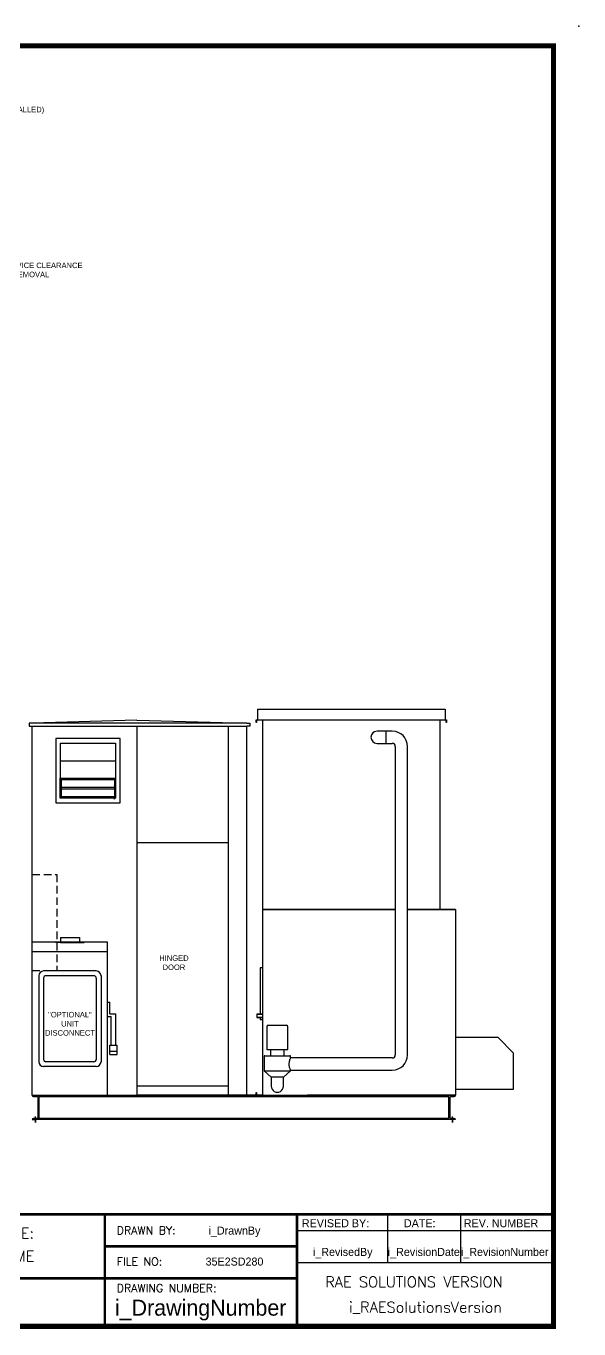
# Model space of a CAD drawing. Header units: inches. Extents: x -288 to 406, y -142 to 296.
# Drawn here: x 224 to 405.7, y -132.7 to 295.9 of the extents above; entities that cross this region are included whole.
import ezdxf
from ezdxf.enums import TextEntityAlignment as Align

# ---------------------------------------------------------------- set-up
doc = ezdxf.new("R2010")
doc.units = ezdxf.units.IN
doc.header["$MEASUREMENT"] = 0
doc.linetypes.add('HIDDEN', pattern=[0.375, 0.25, -0.125])
doc.layers.get('0').update_dxf_attribs({"color": 10})
doc.styles.add('SIMPLEX', font='SIMPLEX')
doc.dimstyles.get("Standard").update_dxf_attribs({"dimscale": 10, "dimtxt": 0.18, "dimasz": 0.18, "dimexe": 0.18, "dimexo": 0.0625, "dimgap": 0.09, "dimtad": 0, "dimtih": 1, "dimtoh": 1, "dimdec": 4, "dimzin": 0, "dimdsep": 46, "dimlunit": 5, "dimtxsty": 'Standard', "dimcen": -0.2, "dimadec": 0, "dimazin": 0, "dimtfac": 1, "dimtdec": 4, "dimtofl": 0, "dimtmove": 0, "dimatfit": 3, "dimfxl": 1, "dimfrac": 2, "dimtolj": 1, "dimtzin": 0, "dimarcsym": 0})

msp = doc.modelspace()

# ---------------------------------------------------------------- linework, layer by layer
at = {"color": 1, "linetype": 'Continuous'}
for p, q in [((300.07522, 71.19886), (361.70022, 71.19886)), ((300.07522, 71.19886), (300.07522, 67.69886)), ((300.07522, 71.19886), (361.70022, 71.19886)), ((300.07522, 71.19886), (300.07522, 67.69886)), ((361.70022, 71.19886), (361.70022, 67.69886)), ((361.70022, 71.19886), (361.70022, 67.69886)), ((299.57522, 67.69886), (301.82522, 67.69886)), ((299.57522, 66.81886), (299.57522, 67.69886)), ((299.57522, 67.69886), (301.82522, 67.69886)), ((299.57522, 66.81886), (299.57522, 67.69886)), ((299.70022, 66.81886), (299.57522, 66.81886)), ((299.70022, 66.81886), (299.57522, 66.81886)), ((301.82522, 67.57386), (299.70022, 67.57386)), ((299.70022, 67.57386), (299.70022, 66.81886)), ((299.70022, 67.57386), (299.70022, 66.81886)), ((301.82522, 67.57386), (299.70022, 67.57386)), ((301.82522, 67.69886), (301.82522, 67.68286)), ((301.82522, 67.69886), (359.95022, 67.69886)), ((301.82522, 67.69886), (301.82522, 67.68286)), ((301.82522, 67.69886), (359.95022, 67.69886)), ((301.82522, 67.68286), (359.95022, 67.68286)), ((301.82522, 67.68286), (359.95022, 67.68286)), ((301.82522, -12.23714), (301.82522, 67.57386)), ((301.82522, -12.28514), (301.82522, 67.57386)), ((359.95022, 67.69886), (362.20022, 67.69886)), ((359.95022, 67.69886), (359.95022, 67.68286)), ((359.95022, 67.69886), (359.95022, 67.68286)), ((359.95022, 67.69886), (362.20022, 67.69886)), ((362.07522, 67.57386), (359.95022, 67.57386)), ((359.95022, 67.57386), (359.95022, 5.32386)), ((362.07522, 67.57386), (359.95022, 67.57386)), ((362.07522, 66.81886), (362.07522, 67.57386)), ((362.07522, 66.81886), (362.07522, 67.57386)), ((362.20022, 66.81886), (362.07522, 66.81886)), ((362.20022, 66.81886), (362.07522, 66.81886)), ((362.20022, 67.69886), (362.20022, 66.81886)), ((362.20022, 67.69886), (362.20022, 66.81886)), ((254.89625, 61.53275), (233.77125, 61.53275)), ((233.77125, 61.53275), (233.77125, 40.40775)), ((235.27125, 60.03275), (253.39625, 60.03275)), ((254.89625, 40.40775), (254.89625, 61.53275)), ((342.34113, 63.94886), (339.32522, 63.94886)), ((342.34113, 59.94819), (342.34113, 63.94953)), ((344.34113, 63.94886), (342.34113, 63.94886)), ((339.32522, 59.94886), (342.34113, 59.94886)), ((342.34113, 59.94886), (344.34113, 59.94886)), ((345.34113, 58.94886), (345.34113, -42.53522)), ((349.34113, -42.53522), (349.34113, 58.94886)), ((235.27125, 41.90775), (235.27125, 48.5393)), ((235.33375, 41.97025), (235.33375, 48.5393)), ((235.58375, 48.5393), (235.58375, 48.40775)), ((253.08375, 48.40775), (235.58375, 48.40775)), ((235.58375, 48.40775), (235.58375, 47.90775)), ((253.08375, 47.90775), (235.58375, 47.90775)), ((235.58375, 47.90775), (235.58375, 45.40775)), ((253.08375, 48.5393), (253.08375, 48.40775)), ((253.08375, 48.40775), (253.08375, 47.90775)), ((253.08375, 47.90775), (253.08375, 45.40775)), ((253.33375, 48.5393), (253.33375, 41.97025)), ((253.39625, 48.5393), (253.39625, 41.90775)), ((253.08375, 45.40775), (235.58375, 45.40775)), ((235.58375, 45.40775), (235.58375, 44.90775)), ((253.08375, 44.90775), (235.58375, 44.90775)), ((235.58375, 44.90775), (235.58375, 42.40775)), ((253.08375, 45.40775), (253.08375, 44.90775)), ((253.08375, 44.90775), (253.08375, 42.40775)), ((233.77125, 40.40775), (254.89625, 40.40775)), ((253.39625, 41.90775), (235.27125, 41.90775)), ((253.33375, 41.97025), (235.33375, 41.97025)), ((253.08375, 42.40775), (235.58375, 42.40775)), ((235.58375, 42.40775), (235.58375, 41.97025)), ((253.08375, 42.40775), (253.08375, 41.97025)), ((359.95022, 36.30786), (359.95022, 5.32386)), ((301.82522, 5.37186), (345.34113, 5.37186)), ((301.82522, 5.33986), (345.34113, 5.33986)), ((301.82522, 5.32386), (345.34113, 5.32386)), ((301.84122, 5.37186), (301.84122, 5.38786)), ((301.84122, 5.32386), (301.84122, 5.33986)), ((349.34113, 5.38786), (359.95022, 5.38786)), ((349.34113, 5.37186), (365.07522, 5.37186)), ((349.34113, 5.33986), (359.95022, 5.33986)), ((349.34113, 5.32386), (365.07522, 5.32386)), ((359.93422, 5.38786), (359.93422, 5.37186)), ((359.93422, 5.33986), (359.93422, 5.32386)), ((365.07522, 5.32386), (365.07522, -35.83714)), ((365.07522, 5.32386), (365.07522, -35.88514)), ((301.82522, -55.62814), (301.82522, -12.25314)), ((301.82522, -55.67614), (301.82522, -12.30114)), ((300.95022, -13.87814), (300.95022, -29.12814)), ((301.82522, -13.87814), (300.95022, -13.87814)), ((300.95022, -13.92614), (300.95022, -29.17614)), ((301.82522, -13.92614), (300.95022, -13.92614)), ((299.82522, -29.12814), (299.82522, -30.12814)), ((301.82522, -29.12814), (299.82522, -29.12814)), ((299.82522, -29.17614), (299.82522, -30.17614)), ((301.82522, -29.17614), (299.82522, -29.17614)), ((299.82522, -30.12814), (301.82522, -30.12814)), ((299.82522, -30.17614), (301.82522, -30.17614)), ((300.95022, -30.12814), (300.95022, -30.87814)), ((300.95022, -30.17614), (300.95022, -30.92614)), ((300.95022, -30.87814), (301.82522, -30.87814)), ((300.95022, -30.92614), (301.82522, -30.92614)), ((303.07522, -33.28522), (303.07522, -40.53522)), ((303.57522, -32.78522), (309.57522, -32.78522)), ((310.07522, -40.53522), (310.07522, -33.28522)), ((365.05922, -35.83714), (365.05922, -55.73714)), ((365.05922, -35.83714), (365.07522, -35.83714)), ((365.05922, -35.88514), (365.05922, -55.78514)), ((365.05922, -35.88514), (365.07522, -35.88514)), ((365.07522, -35.83714), (365.07522, -38.00314)), ((365.07522, -35.88514), (365.07522, -36.81132)), ((365.07522, -36.81132), (365.07522, -53.81132)), ((379.10922, -36.81132), (365.07522, -36.81132)), ((365.07522, -38.00314), (365.07522, -55.00314)), ((384.20022, -41.90232), (379.10922, -36.81132)), ((302.45022, -42.78522), (310.70022, -42.78522)), ((303.32522, -40.78522), (309.82522, -40.78522)), ((304.32522, -40.78522), (304.32522, -42.78522)), ((308.82522, -42.78522), (308.82522, -40.78522)), ((384.20022, -53.81132), (384.20022, -41.90232)), ((302.20022, -43.03522), (302.20022, -47.78522)), ((310.95022, -43.53522), (310.95022, -43.03522)), ((344.34113, -43.53522), (310.95022, -43.53522)), ((302.20022, -47.78522), (304.57522, -49.78522)), ((302.20022, -47.78522), (310.95022, -47.78522)), ((308.57522, -49.78522), (304.57514, -49.78522)), ((304.57522, -49.78522), (304.57522, -52.80118)), ((308.57522, -49.78522), (310.95022, -47.78522)), ((308.57522, -52.80118), (308.57522, -49.78522)), ((310.95022, -47.78522), (310.95022, -47.53495)), ((310.95022, -47.53522), (344.34113, -47.53522)), ((299.57522, -54.87314), (299.70022, -54.87314)), ((299.57522, -55.75314), (299.57522, -54.87314)), ((299.57522, -55.80114), (299.57522, -54.92114)), ((299.57522, -54.92114), (299.70022, -54.92114)), ((299.70022, -54.87314), (299.70022, -55.62814)), ((299.70022, -54.92114), (299.70022, -55.67614)), ((299.70022, -55.62814), (301.82522, -55.62814)), ((299.70022, -55.67614), (301.82522, -55.67614)), ((365.07522, -53.81132), (365.07522, -55.78514)), ((365.07522, -53.81132), (384.20022, -53.81132)), ((365.07522, -55.00314), (365.07522, -55.73714)), ((365.07522, -55.75314), (316.45022, -55.75314)), ((365.07522, -55.76914), (316.45022, -55.76914)), ((365.07522, -55.78514), (316.45022, -55.78514)), ((365.07522, -55.80114), (316.45022, -55.80114)), ((365.05922, -55.73714), (365.07522, -55.73714)), ((365.05922, -55.75314), (365.07522, -55.75314)), ((365.05922, -55.76914), (365.07522, -55.76914)), ((365.05922, -55.78514), (365.07522, -55.78514)), ((365.07522, -55.73714), (365.07522, -55.75314)), ((365.07522, -55.75314), (365.07522, -55.76914)), ((365.07522, -55.76914), (365.07522, -55.78514)), ((365.07522, -55.78514), (365.07522, -55.80114))]:
    msp.add_line(p, q, dxfattribs=at)
at = {"color": 1, "ltscale": 5}
for p, q in [((226.07522, 66.56886), (225.07522, 66.56886)), ((225.07522, 66.56886), (225.07522, 65.56886)), ((225.07522, 65.56886), (226.07522, 65.56886)), ((260.38772, 67.56886), (226.07522, 66.56886)), ((296.57522, 66.56886), (226.07522, 66.56886)), ((226.07522, -55.78514), (226.07522, 65.56886)), ((226.07522, 65.56886), (296.57522, 65.56886)), ((260.38772, 67.56886), (296.57522, 66.56886)), ((260.57522, -55.78514), (260.57522, 65.56886)), ((290.57522, -55.78514), (290.57522, 65.56886)), ((296.57522, 66.56886), (297.57522, 66.56886)), ((296.57522, -55.78514), (296.57522, 65.56886)), ((297.57522, 65.56886), (296.57522, 65.56886)), ((297.57522, 66.56886), (297.57522, 65.56886)), ((290.57522, 27.21486), (260.57522, 27.21486)), ((290.57522, -52.78514), (260.57522, -52.78514)), ((226.07522, -55.78514), (226.07522, -55.78514)), ((226.07522, -55.78514), (365.07522, -55.78514)), ((226.07522, -55.78514), (226.07522, -55.78514)), ((226.45022, -56.16014), (227.57522, -56.16014)), ((226.45022, -56.16014), (227.57522, -56.16014)), ((227.95022, -63.03514), (227.95022, -56.53514)), ((228.32522, -63.78514), (228.32522, -55.78514)), ((228.32522, -56.16014), (362.82522, -56.16014)), ((290.57522, -55.78514), (260.57522, -55.78514)), ((296.57522, -55.78514), (290.57522, -55.78514)), ((299.57522, -55.78514), (296.57522, -55.78514)), ((299.57522, -55.78514), (296.57522, -55.78514)), ((362.82522, -55.78514), (362.82522, -63.78514)), ((363.20022, -56.53514), (363.20022, -63.03514)), ((363.57522, -56.16014), (364.70022, -56.16014)), ((365.07522, -55.78514), (365.07522, -55.78514)), ((365.07522, -63.78514), (226.07522, -63.78514)), ((226.07522, -63.78514), (226.07522, -63.78514)), ((226.07522, -63.78514), (227.07522, -63.78514)), ((227.57522, -63.41014), (226.45022, -63.41014)), ((227.07522, -64.78514), (227.07522, -62.78514)), ((227.07522, -63.78514), (227.07522, -64.78514)), ((362.82522, -63.41014), (228.32522, -63.41014)), ((364.70022, -63.41014), (363.57522, -63.41014)), ((364.07522, -64.78514), (364.07522, -62.78514)), ((365.07522, -63.78514), (364.07522, -63.78514)), ((364.07522, -63.78514), (364.07522, -64.78514)), ((365.07522, -63.78514), (365.07522, -63.78514))]:
    msp.add_line(p, q, dxfattribs=at)
at = {"ltscale": 5}
for p, q in [((235.27125, 60.03275), (235.27125, 48.5393)), ((253.39625, 60.03275), (253.39625, 48.5393)), ((235.27125, 54.19724), (253.39625, 54.19724)), ((235.27125, 48.5393), (253.39625, 48.5393))]:
    msp.add_line(p, q, dxfattribs=at)
at = {"color": 1, "linetype": 'HIDDEN', "ltscale": 10}
for p, q in [((226.07522, 16.78745), (234.07522, 16.78745)), ((226.07522, 16.78745), (234.07522, 16.78745)), ((226.07522, 16.78745), (234.07522, 16.78745)), ((226.07522, 16.78745), (234.07522, 16.78745)), ((234.07522, 16.78745), (234.07522, -14.71255)), ((234.07522, 16.78745), (234.07522, -14.71255)), ((226.07522, -14.71255), (234.07522, -14.71255)), ((226.07522, -14.71255), (234.07522, -14.71255))]:
    msp.add_line(p, q, dxfattribs=at)
at = {"color": 1}
for p, q in [((235.28475, -3.94722), (235.28475, -5.5194)), ((235.28475, -3.94722), (241.5735, -3.94722)), ((241.5735, -3.94722), (241.5735, -5.5194)), ((250.78303, -5.47514), (226.07522, -5.47514)), ((235.28475, -5.42114), (233.71256, -5.42114)), ((235.28475, -5.5194), (233.71256, -5.5194)), ((235.28475, -5.5194), (241.5735, -5.5194)), ((241.5735, -5.42114), (243.14569, -5.42114)), ((241.5735, -5.5194), (243.14569, -5.5194)), ((250.78303, -55.78514), (250.78303, -5.47514)), ((250.78303, -55.78514), (250.78303, -5.47514)), ((250.78303, -8.61951), (226.07522, -8.61951)), ((228.20991, -16.48045), (228.20991, -44.77983)), ((247.07616, -14.90826), (229.78209, -14.90826)), ((246.29006, -16.48045), (230.56819, -16.48045)), ((248.64834, -16.48045), (248.64834, -44.77983)), ((229.78209, -17.26654), (229.78209, -43.99373)), ((247.07616, -17.26654), (247.07616, -43.99373)), ((250.78303, -25.12748), (251.56912, -25.12748)), ((251.56912, -29.05795), (251.56912, -25.12748)), ((250.78303, -29.84404), (251.96217, -29.84404)), ((251.56912, -29.05795), (253.53436, -29.05795)), ((251.96217, -39.27717), (251.96217, -29.84404)), ((253.53436, -39.27717), (253.53436, -29.05795)), ((251.56912, -42.42154), (251.56912, -39.27717)), ((251.56912, -39.27717), (253.92741, -39.27717)), ((251.56912, -41.2424), (253.92741, -41.2424)), ((251.56912, -42.42154), (253.92741, -42.42154)), ((253.92741, -42.42154), (253.92741, -39.27717)), ((247.07616, -46.35201), (229.78209, -46.35201)), ((246.29006, -44.77983), (230.56819, -44.77983))]:
    msp.add_line(p, q, dxfattribs=at)
at = {"lineweight": 30}
for p, q in [((102.46752, -94.95391), (313.06752, -94.95391)), ((249.88752, -94.95391), (249.88752, -116.01391)), ((313.06752, -94.95391), (313.06752, -131.80891)), ((313.06752, -94.95391), (397.30752, -94.95391)), ((313.06752, -94.95391), (313.06752, -100.21891)), ((342.79091, -94.95391), (342.79091, -110.74891)), ((366.72852, -94.95391), (366.72852, -110.74891)), ((313.06752, -100.21891), (397.30752, -100.21891)), ((249.88752, -105.48391), (313.06752, -105.48391)), ((249.88752, -116.01391), (249.88752, -105.48391)), ((313.06752, -110.74891), (397.30752, -110.74891)), ((313.06752, -116.01391), (102.46752, -116.01391)), ((249.88752, -116.01391), (249.88752, -131.80891))]:
    msp.add_line(p, q, dxfattribs=at)
at = {"const_width": 1.6848}
msp.add_lwpolyline([(-276.61248, -131.80891), (397.30752, -131.80891), (397.30752, 289.39109), (-276.61248, 289.39109), (-276.61248, -131.80891)], dxfattribs=at)
at = {"lineweight": 30, "const_width": 0.8424}
for points in [[(397.30752, -94.95391), (-108.13248, -94.95391), (-108.13248, -131.80891)], [(249.88752, -94.95391), (249.88752, -131.80891)], [(313.06752, -131.80891), (313.06752, -94.95391), (397.30752, -94.95391)], [(313.06752, -105.48391), (249.88752, -105.48391), (249.88752, -131.80891)], [(313.06752, -116.01391), (102.46752, -116.01391)]]:
    msp.add_lwpolyline(points, dxfattribs=at)
at = {"color": 1, "linetype": 'Continuous'}
for centre, radius, start, end in [((339.32522, 61.94886), 2, 90, 270), ((344.34113, 58.94886), 5, 0, 90), ((344.34113, 58.94886), 1, 0, 90), ((244.33375, 50.97025), 9.53125, 199.2198645, 203.3598377), ((244.33375, 50.97025), 9.59375, 200.263336, 204.2095026), ((244.33375, 50.97025), 9.21875, 195.2894706, 198.3497386), ((244.33375, 50.97025), 9.15625, 195.3964128, 197.1314638), ((244.33375, 50.97025), 9.15625, 342.8685362, 344.6035872), ((244.33375, 50.97025), 9.21875, 341.6502614, 344.7105294), ((244.33375, 50.97025), 9.90625, 204.6987423, 207.9593124), ((244.33375, 50.97025), 9.96875, 205.4685689, 208.6287164), ((244.33375, 50.97025), 10.28125, 208.9100268, 211.6724334), ((244.33375, 50.97025), 10.34375, 209.5308265, 212.2292036), ((244.33375, 50.97025), 9.90625, 332.0406876, 335.3012577), ((244.33375, 50.97025), 9.96875, 331.3712836, 334.5314311), ((244.33375, 50.97025), 10.28125, 328.3275666, 331.0899732), ((244.33375, 50.97025), 10.34375, 327.7707964, 330.4691735), ((244.33375, 45.57152), 9.53125, 336.6401623, 340.7801355), ((244.33375, 45.57152), 9.59375, 335.7904974, 339.736664), ((303.57522, -33.28522), 0.5, 90, 180), ((309.57522, -33.28522), 0.5, 0, 90), ((302.45022, -43.03522), 0.25, 90, 180), ((303.32522, -40.53522), 0.25, 180, 270), ((309.82522, -40.53522), 0.25, 270, 0), ((310.70022, -43.03522), 0.25, 0, 90), ((344.34113, -42.53522), 5, 270, 0), ((344.34113, -42.53522), 1, 270, 0), ((306.57522, -52.80118), 2, 179.9999994, 0), ((306.57522, -52.80118), 2, 0, 0.0012158)]:
    msp.add_arc(centre, radius, start, end, dxfattribs=at)
at = {"color": 1}
for centre, radius, start, end in [((229.78209, -16.48045), 1.57219, 90, 180), ((230.56819, -17.26654), 0.78609, 90, 180), ((246.29006, -17.26654), 0.78609, 0, 90), ((247.07616, -16.48045), 1.57219, 0, 90), ((229.78209, -44.77983), 1.57219, 180, 270), ((230.56819, -43.99373), 0.78609, 180, 270), ((246.29006, -43.99373), 0.78609, 270, 0), ((247.07616, -44.77983), 1.57219, 270, 0)]:
    msp.add_arc(centre, radius, start, end, dxfattribs=at)
at = {"color": 1, "ltscale": 5}
for centre, start, end in [((226.45022, -55.78514), 180, 270), ((226.45022, -55.78514), 180, 270), ((227.57522, -56.53514), 0, 90), ((227.57522, -56.53514), 0, 90), ((363.57522, -56.53514), 90, 180), ((364.70022, -55.78514), 270, 360), ((226.45022, -63.78514), 90, 180), ((227.57522, -63.03514), 270, 0), ((363.57522, -63.03514), 180, 270), ((364.70022, -63.78514), 0, 90)]:
    msp.add_arc(centre, 0.375, start, end, dxfattribs=at)
at = {"color": 1, "linetype": 'Continuous'}
msp.add_open_spline([(310.95017, -47.53517), (310.95018, -47.53518), (310.94805, -47.53047), (310.94375, -47.521), (310.93389, -47.49928), (310.91262, -47.45253), (310.88307, -47.38368), (310.84926, -47.30489), (310.80463, -47.19716), (310.75668, -47.06617), (310.71034, -46.93956), (310.6609, -46.79122), (310.61631, -46.62591), (310.57034, -46.45548), (310.52951, -46.26701), (310.50257, -46.0678), (310.47686, -45.87767), (310.4638, -45.67775), (310.46666, -45.47903), (310.46965, -45.27119), (310.49005, -45.06466), (310.52261, -44.87079), (310.55794, -44.6604), (310.60758, -44.46492), (310.65989, -44.29283), (310.70638, -44.13986), (310.75498, -44.00537), (310.79853, -43.89338), (310.84368, -43.77724), (310.8834, -43.68528), (310.91008, -43.6247), (310.93584, -43.5662), (310.94943, -43.53694), (310.95022, -43.53522)], degree=3, knots=[0, 0, 0, 0, 0.037490633, 0.037490633, 0.037490633, 0.123513347, 0.123513347, 0.123513347, 0.221951066, 0.221951066, 0.221951066, 0.317094174, 0.317094174, 0.317094174, 0.415185872, 0.415185872, 0.415185872, 0.508810198, 0.508810198, 0.508810198, 0.606730373, 0.606730373, 0.606730373, 0.71299962, 0.71299962, 0.71299962, 0.807462493, 0.807462493, 0.807462493, 0.905420293, 0.905420293, 0.905420293, 1, 1, 1, 1], dxfattribs=at)
for p in [(405.65884, 295.87948), (313.06752, -131.80891)]:
    msp.add_point(p)

# ---------------------------------------------------------------- texts
at = {"color": 1}
for s, p in [('144" MINIMUM SERVICE CLEARANCE', (198.19217, 216.26788)), ('FOR SHAFT REMOVAL', (204.72343, 213.26788))]:
    msp.add_text(s, height=1.8, dxfattribs=at).set_placement(p)
at = {"lineweight": 30}
for s, p in [('REVISED BY:', (314.64768, -99.1978)), ('DATE:', (348.17074, -99.1978)), ('REV. NUMBER', (367.85694, -99.1978))]:
    msp.add_text(s, height=2.6325, dxfattribs=at).set_placement(p)
at = {"lineweight": 30, "style": 'SIMPLEX'}
for s, p in [('PROJECT NAME:', (208.29629, -102.93892)), ('i_PROJECTNAME', (208.56211, -110.42173)), ('i_RAESolutionsVersion', (355.27442, -127.25328))]:
    msp.add_text(s, height=3.49596, dxfattribs=at).set_placement(p, align=Align.CENTER)
for s, height, p in [('DRAWN BY:', 2.6325, (253.83627, -101.53516)), ('FILE NO:', 2.6325, (253.83627, -111.81064)), ('RAE SOLUTIONS VERSION', 3.49596, (322.29679, -118.94654)), ('DRAWING NUMBER:', 2.6325, (253.83627, -120.53837))]:
    msp.add_text(s, height=height, dxfattribs=at).set_placement(p)
at = {"lineweight": 30}
for s, height, p in [('i_DrawnBy', 2.6325, (292.50178, -101.62189)), ('i_RevisedBy', 2.6325, (328.06357, -108.63714)), ('i_RevisionDate', 2.6325, (354.69907, -108.63714)), ('i_RevisionNumber', 2.6325, (381.2834, -108.63714)), ('35E2SD280', 2.6325, (292.50178, -111.80704)), ('i_DrawingNumber', 5.265, (281.38132, -128.28618))]:
    msp.add_text(s, height=height, dxfattribs=at).set_placement(p, align=Align.CENTER)
at = {"color": 1, "ltscale": 5, "char_height": 1.8}
for s, insert, attachment_point in [('MOTOR AND BELT GUARD\\P(SHIPPED LOOSE, FIELD INSTALLED)', (185.5048, 272.3235), 1), ('MOTOR AND BELT GUARD\\P(SHIPPED LOOSE, FIELD INSTALLED)', (185.5048, 272.3235), 1), ('HINGED\\PDOOR', (272.6013, -12.20289), 5), ('"OPTIONAL"\\PUNIT\\PDISCONNECT', (238.43974, -28.37482), 2)]:
    msp.add_mtext(s, dxfattribs=dict(at, insert=insert, attachment_point=attachment_point))

# ---------------------------------------------------------------- leaders
at = {"color": 1, "ltscale": 5, "annotation_type": 0, "has_hookline": 1, "hookline_direction": 0, "text_width": 53.1}
msp.add_leader([(161.16568, 262.9812), (182.8048, 271.4235), (184.6048, 271.4235)], dimstyle='Standard', override={"dimgap": 0.09, "dimtad": 0}, dxfattribs=at)
msp.add_leader([(161.16568, 262.9812), (182.8048, 271.4235), (184.6048, 271.4235)], dimstyle='Standard', override={"dimgap": 0.09, "dimtad": 0}, dxfattribs=at)

doc.saveas('drawing.dxf')
